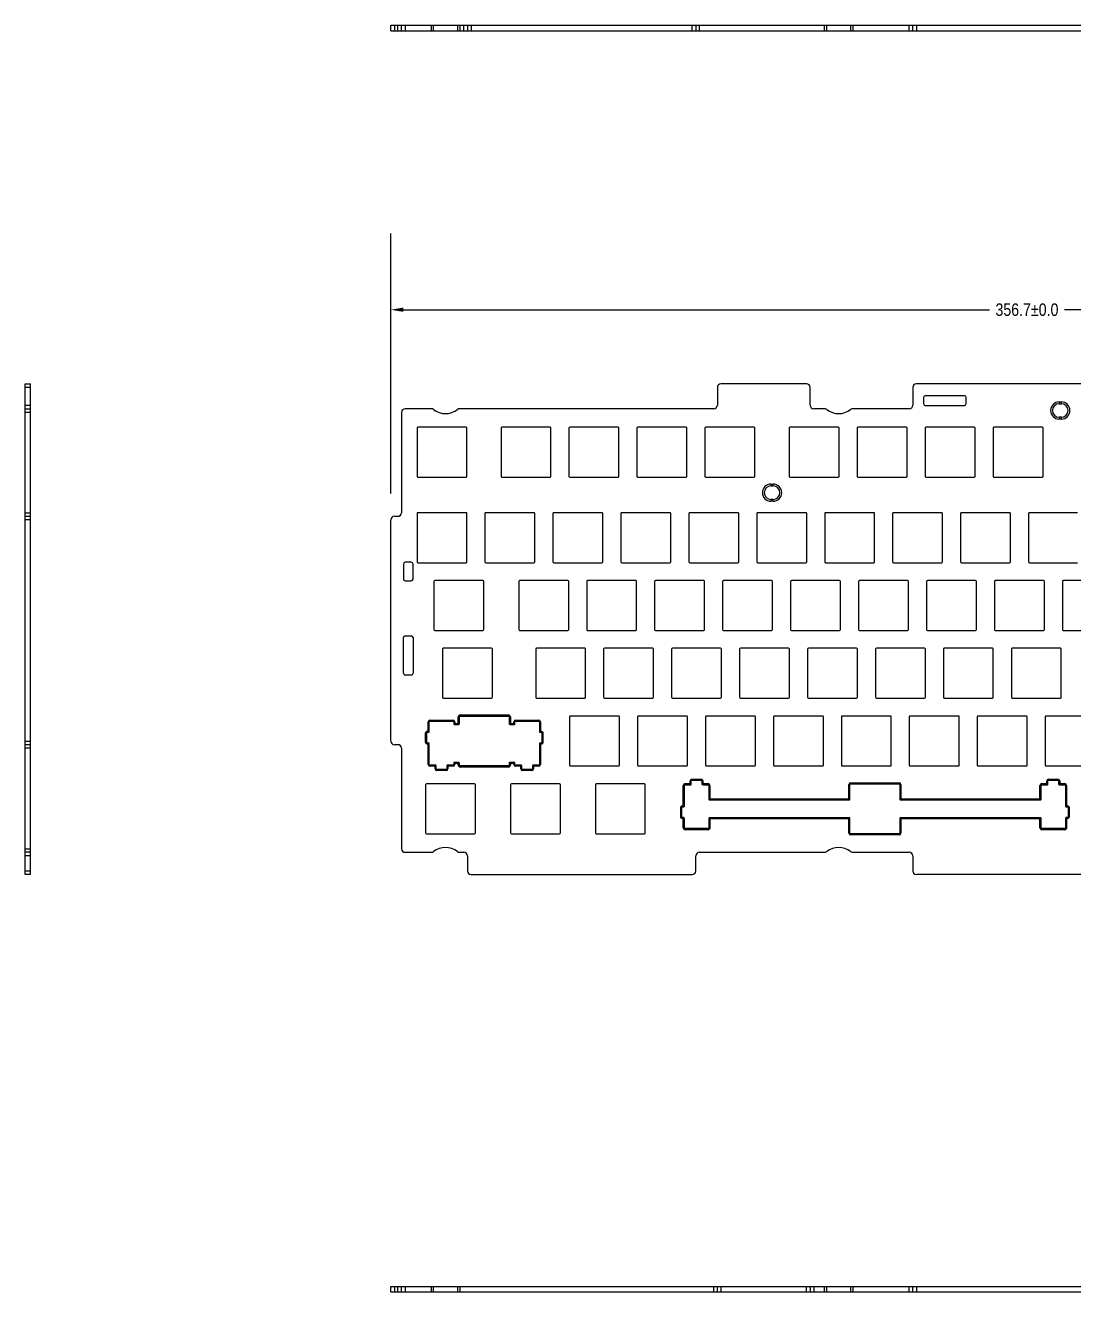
# Model space of a CAD drawing. Header units: millimetres. Extents: x 60 to 1089, y 317 to 672.
# Drawn here: x 60.3 to 354.3, y 317.2 to 672.1 of the extents above; entities that cross this region are included whole.
import ezdxf

# ---------------------------------------------------------------- set-up
doc = ezdxf.new("R2010")
doc.units = ezdxf.units.MM
doc.header["$LTSCALE"] = 65.395
doc.header["$PDMODE"] = 3
doc.header["$PDSIZE"] = 8
doc.layers.get('0').update_dxf_attribs({"linetype": 'CONTINUOUS'})
doc.layers.get('Defpoints').update_dxf_attribs({"linetype": 'CONTINUOUS'})
doc.styles.get("Standard").update_dxf_attribs({"font": 'txt', "width": 0.85})
doc.dimstyles.new('副本 STANDARD', dxfattribs={"dimtxt": 3.5, "dimasz": 3.5, "dimexe": 21.402, "dimexo": 7.43125, "dimgap": 0.09, "dimtad": 0, "dimtih": 1, "dimtoh": 1, "dimdec": 1, "dimzin": 0, "dimdsep": 46, "dimtxsty": 'Standard', "dimcen": 10.701, "dimadec": 0, "dimazin": 0, "dimtol": 1, "dimtp": 0.01, "dimtm": 0.01, "dimtfac": 1, "dimtdec": 1, "dimtofl": 0, "dimtmove": 0, "dimatfit": 3, "dimfxl": 1, "dimtolj": 1, "dimtzin": 0, "dimarcsym": 0})

# ---------------------------------------------------------------- blocks, each defined once
blk = doc.blocks.new('*D0')
at = {"color": 0, "lineweight": -2}
for p, q in [((162.81, 540.89), (162.81, 613.76)), ((519.51, 540.89), (519.51, 613.76)), ((166.31, 592.36), (330.66, 592.36)), ((516.01, 592.36), (351.66, 592.36))]:
    blk.add_line(p, q, dxfattribs=at)
at = {"color": 0}
for points in [[(166.31, 592.95), (166.31, 591.78), (162.81, 592.36)], [(516.01, 592.95), (516.01, 591.78), (519.51, 592.36)]]:
    blk.add_solid(points, dxfattribs=at)
at = {"layer": 'Defpoints', "color": 0}
for p in [(519.51, 592.36), (162.81, 533.46), (519.51, 533.46)]:
    blk.add_point(p, dxfattribs=at)
at = {"color": 0, "insert": (341.16, 592.36), "char_height": 3.5, "attachment_point": 5}
blk.add_mtext('\\A1;356.7±0.0', dxfattribs=at)

msp = doc.modelspace()

# ---------------------------------------------------------------- linework, layer by layer
at = {"color": 7, "linetype": 'Continuous'}
for p, q in [((162.81, 670.57), (162.81, 672.07)), ((162.81, 672.07), (519.51, 672.07)), ((163.81, 672.07), (163.81, 670.57)), ((164.81, 670.57), (164.81, 672.07)), ((165.81, 670.57), (165.81, 672.07)), ((166.81, 672.07), (166.81, 670.57)), ((174.18, 670.57), (174.18, 672.07)), ((174.79, 670.57), (174.79, 672.07)), ((181.51, 672.07), (181.51, 670.57)), ((182.12, 672.07), (182.12, 670.57)), ((183.31, 670.57), (183.31, 672.07)), ((184.31, 672.07), (184.31, 670.57)), ((185.31, 672.07), (185.31, 670.57)), ((247.31, 670.57), (247.31, 672.07)), ((248.31, 672.07), (248.31, 670.57)), ((249.31, 672.07), (249.31, 670.57)), ((284.41, 670.57), (284.41, 672.07)), ((285.02, 670.57), (285.02, 672.07)), ((291.74, 672.07), (291.74, 670.57)), ((292.35, 672.07), (292.35, 670.57)), ((308.16, 670.57), (308.16, 672.07)), ((309.16, 670.57), (309.16, 672.07)), ((310.16, 672.07), (310.16, 670.57)), ((162.81, 670.57), (519.51, 670.57)), ((60.34, 440.3), (60.34, 571.6)), ((60.34, 571.6), (61.84, 571.6)), ((61.84, 564.68), (61.84, 571.6)), ((279.37, 571.6), (255.37, 571.6)), ((372.16, 571.6), (310.16, 571.6)), ((61.84, 570.6), (60.34, 570.6)), ((254.37, 570.6), (254.37, 565.6)), ((280.37, 565.6), (280.37, 570.6)), ((309.16, 570.6), (309.16, 565.6)), ((323.66, 568.25), (312.66, 568.25)), ((60.34, 565.6), (61.84, 565.6)), ((60.34, 564.6), (61.84, 564.6)), ((61.84, 434.07), (61.84, 564.6)), ((174.18, 564.6), (166.81, 564.6)), ((253.37, 564.6), (182.12, 564.6)), ((284.41, 564.6), (281.37, 564.6)), ((308.16, 564.6), (292.35, 564.6)), ((312.16, 567.75), (312.16, 566.05)), ((312.66, 565.55), (323.66, 565.55)), ((324.16, 566.05), (324.16, 567.75)), ((350.21, 566.52), (350.21, 566.02)), ((350.21, 566.52), (350.81, 566.52)), ((350.21, 566.02), (350.81, 566.02)), ((350.81, 566.02), (350.81, 566.52)), ((61.84, 563.6), (60.34, 563.6)), ((165.81, 563.6), (165.81, 535.46)), ((350.21, 562.22), (350.21, 561.72)), ((350.81, 562.22), (350.21, 562.22)), ((350.81, 561.72), (350.21, 561.72)), ((350.81, 561.72), (350.81, 562.22)), ((170.16, 559.25), (170.16, 545.65)), ((183.96, 559.45), (170.36, 559.45)), ((184.16, 545.65), (184.16, 559.25)), ((193.72, 559.25), (193.72, 545.65)), ((207.52, 559.45), (193.92, 559.45)), ((207.72, 545.65), (207.72, 559.25)), ((212.77, 559.25), (212.77, 545.65)), ((226.57, 559.45), (212.97, 559.45)), ((226.77, 545.65), (226.77, 559.25)), ((231.82, 559.25), (231.82, 545.65)), ((245.62, 559.45), (232.02, 559.45)), ((245.82, 545.65), (245.82, 559.25)), ((250.87, 559.25), (250.87, 545.65)), ((264.67, 559.45), (251.07, 559.45)), ((264.87, 545.65), (264.87, 559.25)), ((274.53, 559.25), (274.53, 545.65)), ((288.33, 559.45), (274.73, 559.45)), ((288.53, 545.65), (288.53, 559.25)), ((293.58, 559.25), (293.58, 545.65)), ((307.38, 559.45), (293.78, 559.45)), ((307.58, 545.65), (307.58, 559.25)), ((312.63, 559.25), (312.63, 545.65)), ((326.43, 559.45), (312.83, 559.45)), ((326.63, 545.65), (326.63, 559.25)), ((331.68, 559.25), (331.68, 545.65)), ((345.48, 559.45), (331.88, 559.45)), ((345.68, 545.65), (345.68, 559.25)), ((170.36, 545.45), (183.96, 545.45)), ((193.92, 545.45), (207.52, 545.45)), ((212.97, 545.45), (226.57, 545.45)), ((232.02, 545.45), (245.62, 545.45)), ((251.07, 545.45), (264.67, 545.45)), ((269.4, 543.49), (269.4, 542.99)), ((269.4, 543.49), (270, 543.49)), ((270, 542.99), (270, 543.49)), ((274.73, 545.45), (288.33, 545.45)), ((293.78, 545.45), (307.38, 545.45)), ((312.83, 545.45), (326.43, 545.45)), ((331.88, 545.45), (345.48, 545.45)), ((269.4, 542.99), (270, 542.99)), ((269.4, 539.19), (269.4, 538.69)), ((270, 539.19), (269.4, 539.19)), ((270, 538.69), (269.4, 538.69)), ((270, 538.69), (270, 539.19)), ((60.34, 535.46), (61.84, 535.46)), ((60.34, 534.46), (61.84, 534.46)), ((61.84, 533.46), (60.34, 533.46)), ((162.81, 471.46), (162.81, 533.46)), ((163.81, 534.46), (164.81, 534.46)), ((170.16, 535.22), (170.16, 521.72)), ((183.91, 535.47), (170.41, 535.47)), ((184.16, 521.72), (184.16, 535.22)), ((189.21, 535.22), (189.21, 521.72)), ((202.96, 535.47), (189.46, 535.47)), ((203.21, 521.72), (203.21, 535.22)), ((208.26, 535.22), (208.26, 521.72)), ((222.01, 535.47), (208.51, 535.47)), ((222.26, 521.72), (222.26, 535.22)), ((227.31, 535.22), (227.31, 521.72)), ((241.06, 535.47), (227.56, 535.47)), ((241.31, 521.72), (241.31, 535.22)), ((246.36, 535.22), (246.36, 521.72)), ((260.11, 535.47), (246.61, 535.47)), ((260.36, 521.72), (260.36, 535.22)), ((265.41, 535.22), (265.41, 521.72)), ((279.16, 535.47), (265.66, 535.47)), ((279.41, 521.72), (279.41, 535.22)), ((284.46, 535.22), (284.46, 521.72)), ((298.21, 535.47), (284.71, 535.47)), ((298.46, 521.72), (298.46, 535.22)), ((303.51, 535.22), (303.51, 521.72)), ((317.26, 535.47), (303.76, 535.47)), ((317.51, 521.72), (317.51, 535.22)), ((322.56, 535.22), (322.56, 521.72)), ((336.31, 535.47), (322.81, 535.47)), ((336.56, 521.72), (336.56, 535.22)), ((341.61, 535.22), (341.61, 521.72)), ((355.36, 535.47), (341.86, 535.47)), ((166.35, 521.08), (166.35, 516.88)), ((168.55, 521.58), (166.85, 521.58)), ((169.05, 516.88), (169.05, 521.08)), ((170.41, 521.47), (183.91, 521.47)), ((189.46, 521.47), (202.96, 521.47)), ((208.51, 521.47), (222.01, 521.47)), ((227.56, 521.47), (241.06, 521.47)), ((246.61, 521.47), (260.11, 521.47)), ((265.66, 521.47), (279.16, 521.47)), ((284.71, 521.47), (298.21, 521.47)), ((303.76, 521.47), (317.26, 521.47)), ((322.81, 521.47), (336.31, 521.47)), ((341.86, 521.47), (355.36, 521.47)), ((166.85, 516.38), (168.55, 516.38)), ((174.91, 516.22), (174.91, 502.72)), ((188.66, 516.47), (175.16, 516.47)), ((188.91, 502.72), (188.91, 516.22)), ((198.69, 516.24), (198.69, 502.74)), ((212.44, 516.49), (198.94, 516.49)), ((212.69, 502.74), (212.69, 516.24)), ((217.74, 516.24), (217.74, 502.74)), ((231.49, 516.49), (217.99, 516.49)), ((231.74, 502.74), (231.74, 516.24)), ((236.79, 516.24), (236.79, 502.74)), ((250.54, 516.49), (237.04, 516.49)), ((250.79, 502.74), (250.79, 516.24)), ((255.84, 516.24), (255.84, 502.74)), ((269.59, 516.49), (256.09, 516.49)), ((269.84, 502.74), (269.84, 516.24)), ((274.89, 516.24), (274.89, 502.74)), ((288.64, 516.49), (275.14, 516.49)), ((288.89, 502.74), (288.89, 516.24)), ((293.94, 516.24), (293.94, 502.74)), ((307.69, 516.49), (294.19, 516.49)), ((307.94, 502.74), (307.94, 516.24)), ((312.99, 516.24), (312.99, 502.74)), ((326.74, 516.49), (313.24, 516.49)), ((326.99, 502.74), (326.99, 516.24)), ((332.04, 516.24), (332.04, 502.74)), ((345.79, 516.49), (332.29, 516.49)), ((346.04, 502.74), (346.04, 516.24)), ((351.09, 516.24), (351.09, 502.74)), ((364.84, 516.49), (351.34, 516.49)), ((166.35, 490.46), (166.35, 500.46)), ((166.85, 500.96), (168.55, 500.96)), ((169.05, 500.46), (169.05, 490.46)), ((175.16, 502.47), (188.66, 502.47)), ((198.94, 502.49), (212.44, 502.49)), ((217.99, 502.49), (231.49, 502.49)), ((237.04, 502.49), (250.54, 502.49)), ((256.09, 502.49), (269.59, 502.49)), ((275.14, 502.49), (288.64, 502.49)), ((294.19, 502.49), (307.69, 502.49)), ((313.24, 502.49), (326.74, 502.49)), ((332.29, 502.49), (345.79, 502.49)), ((351.34, 502.49), (364.84, 502.49)), ((177.28, 497.24), (177.28, 483.74)), ((191.03, 497.49), (177.53, 497.49)), ((191.28, 483.74), (191.28, 497.24)), ((203.44, 497.24), (203.44, 483.74)), ((217.19, 497.49), (203.69, 497.49)), ((217.44, 483.74), (217.44, 497.24)), ((222.49, 497.24), (222.49, 483.74)), ((236.24, 497.49), (222.74, 497.49)), ((236.49, 483.74), (236.49, 497.24)), ((241.54, 497.24), (241.54, 483.74)), ((255.29, 497.49), (241.79, 497.49)), ((255.54, 483.74), (255.54, 497.24)), ((260.59, 497.24), (260.59, 483.74)), ((274.34, 497.49), (260.84, 497.49)), ((274.59, 483.74), (274.59, 497.24)), ((279.64, 497.24), (279.64, 483.74)), ((293.39, 497.49), (279.89, 497.49)), ((293.64, 483.74), (293.64, 497.24)), ((298.69, 497.24), (298.69, 483.74)), ((312.44, 497.49), (298.94, 497.49)), ((312.69, 483.74), (312.69, 497.24)), ((317.74, 497.24), (317.74, 483.74)), ((331.49, 497.49), (317.99, 497.49)), ((331.74, 483.74), (331.74, 497.24)), ((336.79, 497.24), (336.79, 483.74)), ((350.54, 497.49), (337.04, 497.49)), ((350.79, 483.74), (350.79, 497.24)), ((168.55, 489.96), (166.85, 489.96)), ((177.53, 483.49), (191.03, 483.49)), ((203.69, 483.49), (217.19, 483.49)), ((222.74, 483.49), (236.24, 483.49)), ((241.79, 483.49), (255.29, 483.49)), ((260.84, 483.49), (274.34, 483.49)), ((279.89, 483.49), (293.39, 483.49)), ((298.94, 483.49), (312.44, 483.49)), ((317.99, 483.49), (331.49, 483.49)), ((337.04, 483.49), (350.54, 483.49)), ((173.31, 474.45), (173.31, 476.84)), ((173.61, 476.84), (173.31, 476.84)), ((173.61, 474.15), (173.61, 476.84)), ((173.81, 477.34), (173.81, 477.04)), ((173.81, 477.34), (180.26, 477.34)), ((173.81, 477.04), (180.26, 477.04)), ((180.26, 477.04), (180.26, 477.34)), ((180.46, 476.84), (180.46, 476.35)), ((180.76, 476.84), (180.46, 476.84)), ((180.76, 476.65), (180.46, 476.35)), ((180.66, 476.14), (180.97, 476.44)), ((180.66, 476.14), (181.83, 476.14)), ((180.76, 476.84), (180.76, 476.65)), ((180.97, 476.44), (181.52, 476.44)), ((181.52, 476.44), (181.83, 476.14)), ((181.73, 476.65), (181.73, 478.29)), ((182.03, 478.29), (181.73, 478.29)), ((182.03, 476.35), (181.73, 476.65)), ((182.03, 476.35), (182.03, 478.29)), ((182.23, 478.79), (182.23, 478.49)), ((182.23, 478.79), (195.83, 478.79)), ((182.23, 478.49), (195.83, 478.49)), ((195.83, 478.49), (195.83, 478.79)), ((196.03, 478.29), (196.03, 476.35)), ((196.33, 478.29), (196.03, 478.29)), ((196.33, 476.65), (196.03, 476.35)), ((196.24, 476.14), (196.54, 476.44)), ((196.24, 476.14), (197.4, 476.14)), ((196.33, 478.29), (196.33, 476.65)), ((196.54, 476.44), (197.1, 476.44)), ((197.1, 476.44), (197.4, 476.14)), ((197.31, 476.65), (197.31, 476.84)), ((197.61, 476.84), (197.31, 476.84)), ((197.61, 476.35), (197.31, 476.65)), ((197.61, 476.35), (197.61, 476.84)), ((197.81, 477.34), (197.81, 477.04)), ((197.81, 477.34), (204.26, 477.34)), ((197.81, 477.04), (204.26, 477.04)), ((204.26, 477.04), (204.26, 477.34)), ((204.46, 476.84), (204.46, 474.15)), ((204.76, 476.84), (204.46, 476.84)), ((204.76, 476.84), (204.76, 474.45)), ((212.94, 478.24), (212.94, 464.74)), ((226.69, 478.49), (213.19, 478.49)), ((226.94, 464.74), (226.94, 478.24)), ((231.99, 478.24), (231.99, 464.74)), ((245.74, 478.49), (232.24, 478.49)), ((245.99, 464.74), (245.99, 478.24)), ((251.04, 478.24), (251.04, 464.74)), ((264.79, 478.49), (251.29, 478.49)), ((265.04, 464.74), (265.04, 478.24)), ((270.09, 478.24), (270.09, 464.74)), ((283.84, 478.49), (270.34, 478.49)), ((284.09, 464.74), (284.09, 478.24)), ((289.14, 478.24), (289.14, 464.74)), ((302.89, 478.49), (289.39, 478.49)), ((303.14, 464.74), (303.14, 478.24)), ((308.19, 478.24), (308.19, 464.74)), ((321.94, 478.49), (308.44, 478.49)), ((322.19, 464.74), (322.19, 478.24)), ((327.24, 478.24), (327.24, 464.74)), ((340.99, 478.49), (327.49, 478.49)), ((341.24, 464.74), (341.24, 478.24)), ((346.29, 478.24), (346.29, 464.74)), ((360.04, 478.49), (346.54, 478.49)), ((172.58, 471.13), (172.58, 473.74)), ((172.88, 473.74), (172.58, 473.74)), ((172.88, 471.13), (172.88, 473.74)), ((173.08, 473.94), (173.4, 473.94)), ((173.09, 474.24), (173.4, 473.94)), ((173.61, 474.15), (173.31, 474.45)), ((204.76, 474.45), (204.46, 474.15)), ((204.66, 473.94), (204.98, 474.24)), ((204.66, 473.94), (204.98, 473.94)), ((205.18, 473.74), (205.18, 471.13)), ((205.48, 473.74), (205.18, 473.74)), ((205.48, 473.74), (205.48, 471.13)), ((60.34, 471.46), (61.84, 471.46)), ((61.84, 470.46), (60.34, 470.46)), ((61.84, 469.46), (60.34, 469.46)), ((164.81, 470.46), (163.81, 470.46)), ((165.81, 469.46), (165.81, 441.3)), ((172.58, 471.13), (172.88, 471.13)), ((173.4, 470.93), (173.08, 470.93)), ((173.4, 470.93), (173.09, 470.63)), ((173.31, 470.42), (173.61, 470.72)), ((173.31, 464.93), (173.31, 470.42)), ((173.61, 464.93), (173.61, 470.72)), ((204.46, 470.72), (204.46, 464.93)), ((204.46, 470.72), (204.76, 470.42)), ((204.98, 470.63), (204.66, 470.93)), ((204.98, 470.93), (204.66, 470.93)), ((204.76, 470.42), (204.76, 464.93)), ((205.18, 471.13), (205.48, 471.13)), ((173.31, 464.93), (173.61, 464.93)), ((180.46, 465.28), (180.46, 464.93)), ((180.46, 465.28), (180.76, 464.97)), ((180.46, 464.93), (180.76, 464.93)), ((180.97, 465.19), (180.66, 465.49)), ((181.83, 465.49), (180.66, 465.49)), ((180.76, 464.97), (180.76, 464.93)), ((181.52, 465.19), (180.97, 465.19)), ((181.83, 465.49), (181.52, 465.19)), ((181.73, 464.97), (182.03, 465.28)), ((181.73, 464.69), (181.73, 464.97)), ((182.03, 464.69), (182.03, 465.28)), ((196.03, 465.28), (196.03, 464.69)), ((196.03, 465.28), (196.33, 464.97)), ((196.54, 465.19), (196.24, 465.49)), ((197.4, 465.49), (196.24, 465.49)), ((196.33, 464.97), (196.33, 464.69)), ((197.1, 465.19), (196.54, 465.19)), ((197.4, 465.49), (197.1, 465.19)), ((197.31, 464.97), (197.61, 465.28)), ((197.31, 464.93), (197.31, 464.97)), ((197.31, 464.93), (197.61, 464.93)), ((197.61, 464.93), (197.61, 465.28)), ((204.46, 464.93), (204.76, 464.93)), ((173.81, 464.73), (173.81, 464.43)), ((175.33, 464.73), (173.81, 464.73)), ((175.02, 464.43), (173.81, 464.43)), ((175.33, 464.73), (175.02, 464.43)), ((175.23, 464.22), (175.53, 464.52)), ((175.23, 463.68), (175.23, 464.22)), ((175.23, 463.68), (175.53, 463.68)), ((175.53, 463.68), (175.53, 464.52)), ((175.73, 463.48), (175.73, 463.18)), ((178.33, 463.48), (175.73, 463.48)), ((178.33, 463.18), (175.73, 463.18)), ((178.33, 463.18), (178.33, 463.48)), ((178.53, 464.52), (178.53, 463.68)), ((178.53, 464.52), (178.83, 464.22)), ((178.53, 463.68), (178.83, 463.68)), ((179.04, 464.43), (178.74, 464.73)), ((180.26, 464.73), (178.74, 464.73)), ((178.83, 464.22), (178.83, 463.68)), ((180.26, 464.43), (179.04, 464.43)), ((180.26, 464.43), (180.26, 464.73)), ((181.73, 464.69), (182.03, 464.69)), ((182.23, 464.49), (182.23, 464.19)), ((195.83, 464.49), (182.23, 464.49)), ((195.83, 464.19), (182.23, 464.19)), ((195.83, 464.19), (195.83, 464.49)), ((196.03, 464.69), (196.33, 464.69)), ((197.81, 464.73), (197.81, 464.43)), ((199.33, 464.73), (197.81, 464.73)), ((199.02, 464.43), (197.81, 464.43)), ((199.33, 464.73), (199.02, 464.43)), ((199.23, 464.22), (199.53, 464.52)), ((199.23, 463.68), (199.23, 464.22)), ((199.23, 463.68), (199.53, 463.68)), ((199.53, 463.68), (199.53, 464.52)), ((199.73, 463.48), (199.73, 463.18)), ((202.33, 463.48), (199.73, 463.48)), ((202.33, 463.18), (199.73, 463.18)), ((202.33, 463.18), (202.33, 463.48)), ((202.53, 464.52), (202.53, 463.68)), ((202.53, 464.52), (202.83, 464.22)), ((202.53, 463.68), (202.83, 463.68)), ((203.04, 464.43), (202.74, 464.73)), ((204.26, 464.73), (202.74, 464.73)), ((202.83, 464.22), (202.83, 463.68)), ((204.26, 464.43), (203.04, 464.43)), ((204.26, 464.43), (204.26, 464.73)), ((213.19, 464.49), (226.69, 464.49)), ((232.24, 464.49), (245.74, 464.49)), ((251.29, 464.49), (264.79, 464.49)), ((270.34, 464.49), (283.84, 464.49)), ((289.39, 464.49), (302.89, 464.49)), ((308.44, 464.49), (321.94, 464.49)), ((327.49, 464.49), (340.99, 464.49)), ((346.54, 464.49), (360.04, 464.49)), ((172.57, 459.24), (172.57, 445.74)), ((186.32, 459.49), (172.82, 459.49)), ((186.57, 445.74), (186.57, 459.24)), ((196.37, 459.24), (196.37, 445.74)), ((210.12, 459.49), (196.62, 459.49)), ((210.37, 445.74), (210.37, 459.24)), ((220.17, 459.24), (220.17, 445.74)), ((233.92, 459.49), (220.42, 459.49)), ((234.17, 445.74), (234.17, 459.24)), ((244.82, 453.55), (244.82, 459.04)), ((245.12, 459.04), (244.82, 459.04)), ((245.12, 453.25), (245.12, 459.04)), ((245.32, 459.54), (245.32, 459.24)), ((245.32, 459.54), (246.53, 459.54)), ((245.32, 459.24), (246.84, 459.24)), ((246.53, 459.54), (246.84, 459.24)), ((246.74, 459.75), (246.74, 460.29)), ((247.04, 460.29), (246.74, 460.29)), ((247.04, 459.45), (246.74, 459.75)), ((247.04, 459.45), (247.04, 460.29)), ((247.24, 460.79), (247.24, 460.49)), ((247.24, 460.79), (249.84, 460.79)), ((247.24, 460.49), (249.84, 460.49)), ((249.84, 460.49), (249.84, 460.79)), ((250.04, 460.29), (250.04, 459.45)), ((250.34, 460.29), (250.04, 460.29)), ((250.34, 459.75), (250.04, 459.45)), ((250.25, 459.24), (250.55, 459.54)), ((250.25, 459.24), (251.77, 459.24)), ((250.34, 460.29), (250.34, 459.75)), ((250.55, 459.54), (251.77, 459.54)), ((251.77, 459.24), (251.77, 459.54)), ((251.97, 459.04), (251.97, 455.19)), ((252.27, 459.04), (251.97, 459.04)), ((252.27, 459.04), (252.27, 455.5)), ((291.24, 455.5), (291.24, 459.29)), ((291.54, 459.29), (291.24, 459.29)), ((291.54, 455.19), (291.54, 459.29)), ((291.74, 459.79), (291.74, 459.49)), ((291.74, 459.79), (305.34, 459.79)), ((291.74, 459.49), (305.34, 459.49)), ((305.34, 459.49), (305.34, 459.79)), ((305.84, 459.29), (305.54, 459.29)), ((305.54, 459.29), (305.54, 455.19)), ((305.84, 459.29), (305.84, 455.5)), ((345.12, 459.04), (344.82, 459.04)), ((344.82, 455.5), (344.82, 459.04)), ((345.12, 455.19), (345.12, 459.04)), ((345.32, 459.54), (346.53, 459.54)), ((345.32, 459.54), (345.32, 459.24)), ((345.32, 459.24), (346.84, 459.24)), ((346.53, 459.54), (346.84, 459.24)), ((347.04, 460.29), (346.74, 460.29)), ((346.74, 459.75), (346.74, 460.29)), ((347.04, 459.45), (346.74, 459.75)), ((347.04, 459.45), (347.04, 460.29)), ((347.24, 460.79), (349.84, 460.79)), ((347.24, 460.79), (347.24, 460.49)), ((347.24, 460.49), (349.84, 460.49)), ((349.84, 460.49), (349.84, 460.79)), ((350.34, 460.29), (350.04, 460.29)), ((350.04, 460.29), (350.04, 459.45)), ((350.34, 459.75), (350.04, 459.45)), ((350.25, 459.24), (350.55, 459.54)), ((350.25, 459.24), (351.77, 459.24)), ((350.34, 460.29), (350.34, 459.75)), ((350.55, 459.54), (351.77, 459.54)), ((351.77, 459.24), (351.77, 459.54)), ((352.27, 459.04), (351.97, 459.04)), ((351.97, 459.04), (351.97, 453.25)), ((352.27, 459.04), (352.27, 453.55)), ((252.27, 455.5), (251.97, 455.19)), ((252.17, 454.99), (252.48, 455.29)), ((252.17, 454.99), (291.34, 454.99)), ((252.48, 455.29), (291.03, 455.29)), ((291.03, 455.29), (291.34, 454.99)), ((291.54, 455.19), (291.24, 455.5)), ((305.84, 455.5), (305.54, 455.19)), ((305.75, 454.99), (306.05, 455.29)), ((305.75, 454.99), (344.91, 454.99)), ((306.05, 455.29), (344.61, 455.29)), ((344.61, 455.29), (344.91, 454.99)), ((345.12, 455.19), (344.82, 455.5)), ((244.09, 450.23), (244.09, 452.84)), ((244.39, 452.84), (244.09, 452.84)), ((244.39, 450.23), (244.39, 452.84)), ((244.59, 453.04), (244.91, 453.04)), ((244.6, 453.34), (244.91, 453.04)), ((245.12, 453.25), (244.82, 453.55)), ((352.27, 453.55), (351.97, 453.25)), ((352.17, 453.04), (352.49, 453.34)), ((352.17, 453.04), (352.49, 453.04)), ((352.99, 452.84), (352.69, 452.84)), ((352.69, 452.84), (352.69, 450.23)), ((352.99, 452.84), (352.99, 450.23)), ((244.09, 450.23), (244.39, 450.23)), ((244.91, 450.03), (244.59, 450.03)), ((244.91, 450.03), (244.6, 449.73)), ((244.82, 449.52), (245.12, 449.82)), ((244.82, 447.13), (244.82, 449.52)), ((245.12, 447.13), (245.12, 449.82)), ((251.97, 449.78), (252.27, 449.47)), ((251.97, 449.78), (251.97, 447.13)), ((252.48, 449.69), (252.17, 449.99)), ((291.34, 449.99), (252.17, 449.99)), ((252.27, 449.47), (252.27, 447.13)), ((291.03, 449.69), (252.48, 449.69)), ((291.34, 449.99), (291.03, 449.69)), ((291.24, 449.47), (291.54, 449.78)), ((291.24, 445.69), (291.24, 449.47)), ((291.54, 445.69), (291.54, 449.78)), ((305.54, 449.78), (305.84, 449.47)), ((305.54, 449.78), (305.54, 445.69)), ((306.05, 449.69), (305.75, 449.99)), ((344.91, 449.99), (305.75, 449.99)), ((305.84, 449.47), (305.84, 445.69)), ((344.61, 449.69), (306.05, 449.69)), ((344.91, 449.99), (344.61, 449.69)), ((344.82, 449.47), (345.12, 449.78)), ((344.82, 447.13), (344.82, 449.47)), ((345.12, 447.13), (345.12, 449.78)), ((351.97, 449.82), (352.27, 449.52)), ((351.97, 449.82), (351.97, 447.13)), ((352.49, 450.03), (352.17, 450.03)), ((352.49, 449.73), (352.17, 450.03)), ((352.27, 449.52), (352.27, 447.13)), ((352.69, 450.23), (352.99, 450.23)), ((172.82, 445.49), (186.32, 445.49)), ((196.62, 445.49), (210.12, 445.49)), ((220.42, 445.49), (233.92, 445.49)), ((244.82, 447.13), (245.12, 447.13)), ((245.32, 446.93), (245.32, 446.63)), ((251.77, 446.93), (245.32, 446.93)), ((251.77, 446.63), (245.32, 446.63)), ((251.77, 446.63), (251.77, 446.93)), ((251.97, 447.13), (252.27, 447.13)), ((291.24, 445.69), (291.54, 445.69)), ((291.74, 445.49), (291.74, 445.19)), ((305.34, 445.49), (291.74, 445.49)), ((305.34, 445.19), (291.74, 445.19)), ((305.34, 445.19), (305.34, 445.49)), ((305.54, 445.69), (305.84, 445.69)), ((344.82, 447.13), (345.12, 447.13)), ((351.77, 446.93), (345.32, 446.93)), ((345.32, 446.93), (345.32, 446.63)), ((351.77, 446.63), (345.32, 446.63)), ((351.77, 446.63), (351.77, 446.93)), ((351.97, 447.13), (352.27, 447.13)), ((60.34, 441.3), (61.84, 441.3)), ((61.84, 440.3), (60.34, 440.3)), ((60.34, 434.07), (60.34, 440.23)), ((166.81, 440.3), (174.18, 440.3)), ((182.12, 440.3), (183.31, 440.3)), ((249.31, 440.3), (284.41, 440.3)), ((292.35, 440.3), (308.16, 440.3)), ((61.84, 439.3), (60.34, 439.3)), ((184.31, 439.3), (184.31, 435.07)), ((248.31, 435.07), (248.31, 439.3)), ((309.16, 439.3), (309.16, 435.07)), ((60.34, 435.07), (61.84, 435.07)), ((61.84, 434.07), (60.34, 434.07)), ((185.31, 434.07), (247.31, 434.07)), ((372.16, 434.07), (310.16, 434.07)), ((162.81, 317.16), (162.81, 318.66)), ((162.81, 318.66), (519.51, 318.66)), ((162.81, 317.16), (519.51, 317.16)), ((163.81, 318.66), (163.81, 317.16)), ((164.81, 317.16), (164.81, 318.66)), ((165.81, 317.16), (165.81, 318.66)), ((166.81, 318.66), (166.81, 317.16)), ((174.18, 317.16), (174.18, 318.66)), ((174.79, 317.16), (174.79, 318.66)), ((181.51, 318.66), (181.51, 317.16)), ((182.12, 318.66), (182.12, 317.16)), ((253.37, 317.16), (253.37, 318.66)), ((254.37, 317.16), (254.37, 318.66)), ((255.37, 318.66), (255.37, 317.16)), ((279.37, 317.16), (279.37, 318.66)), ((280.37, 318.66), (280.37, 317.16)), ((281.37, 318.66), (281.37, 317.16)), ((284.41, 317.16), (284.41, 318.66)), ((285.02, 317.16), (285.02, 318.66)), ((291.74, 318.66), (291.74, 317.16)), ((292.35, 318.66), (292.35, 317.16)), ((308.16, 317.16), (308.16, 318.66)), ((309.16, 317.16), (309.16, 318.66)), ((310.16, 318.66), (310.16, 317.16))]:
    msp.add_line(p, q, dxfattribs=at)
for centre, radius, start, end in [((255.37, 570.6), 1, 90, 180), ((279.37, 570.6), 1, 0, 90), ((310.16, 570.6), 1, 90, 180), ((312.66, 567.75), 0.5, 90, 180), ((323.66, 567.75), 0.5, 0, 90), ((166.81, 563.6), 1, 90, 180), ((174.18, 563.6), 1, 52.3566, 90), ((178.15, 568.75), 5.5, 232.3566, 307.6434), ((182.12, 563.6), 1, 90, 127.6434), ((253.37, 565.6), 1, 270, 360), ((281.37, 565.6), 1, 180, 270), ((284.41, 563.6), 1, 52.3566, 90), ((288.38, 568.75), 5.5, 232.3566, 307.6434), ((292.35, 563.6), 1, 90, 127.6434), ((308.16, 565.6), 1, 270, 360), ((312.66, 566.05), 0.5, 180, 270), ((323.66, 566.05), 0.5, 270, 360), ((350.21, 564.12), 2.4, 90, 270), ((350.21, 564.12), 1.9, 90, 270), ((350.81, 564.12), 2.4, 270, 90), ((350.81, 564.12), 1.9, 270, 90), ((170.36, 559.25), 0.2, 90, 180), ((183.96, 559.25), 0.2, 0, 90), ((193.92, 559.25), 0.2, 90, 180), ((207.52, 559.25), 0.2, 0, 90), ((212.97, 559.25), 0.2, 90, 180), ((226.57, 559.25), 0.2, 0, 90), ((232.02, 559.25), 0.2, 90, 180), ((245.62, 559.25), 0.2, 0, 90), ((251.07, 559.25), 0.2, 90, 180), ((264.67, 559.25), 0.2, 0, 90), ((274.73, 559.25), 0.2, 90, 180), ((288.33, 559.25), 0.2, 0, 90), ((293.78, 559.25), 0.2, 90, 180), ((307.38, 559.25), 0.2, 0, 90), ((312.83, 559.25), 0.2, 90, 180), ((326.43, 559.25), 0.2, 0, 90), ((331.88, 559.25), 0.2, 90, 180), ((345.48, 559.25), 0.2, 0, 90), ((170.36, 545.65), 0.2, 180, 270), ((183.96, 545.65), 0.2, 270, 360), ((193.92, 545.65), 0.2, 180, 270), ((207.52, 545.65), 0.2, 270, 360), ((212.97, 545.65), 0.2, 180, 270), ((226.57, 545.65), 0.2, 270, 360), ((232.02, 545.65), 0.2, 180, 270), ((245.62, 545.65), 0.2, 270, 360), ((251.07, 545.65), 0.2, 180, 270), ((264.67, 545.65), 0.2, 270, 360), ((269.4, 541.09), 2.4, 90, 270), ((270, 541.09), 2.4, 270, 90), ((274.73, 545.65), 0.2, 180, 270), ((288.33, 545.65), 0.2, 270, 360), ((293.78, 545.65), 0.2, 180, 270), ((307.38, 545.65), 0.2, 270, 360), ((312.83, 545.65), 0.2, 180, 270), ((326.43, 545.65), 0.2, 270, 360), ((331.88, 545.65), 0.2, 180, 270), ((345.48, 545.65), 0.2, 270, 360), ((269.4, 541.09), 1.9, 90, 270), ((270, 541.09), 1.9, 270, 90), ((163.81, 533.46), 1, 90, 180), ((164.81, 535.46), 1, 270, 360), ((170.41, 535.22), 0.25, 90, 180), ((183.91, 535.22), 0.25, 0, 90), ((189.46, 535.22), 0.25, 90, 180), ((202.96, 535.22), 0.25, 0, 90), ((208.51, 535.22), 0.25, 90, 180), ((222.01, 535.22), 0.25, 0, 90), ((227.56, 535.22), 0.25, 90, 180), ((241.06, 535.22), 0.25, 0, 90), ((246.61, 535.22), 0.25, 90, 180), ((260.11, 535.22), 0.25, 0, 90), ((265.66, 535.22), 0.25, 90, 180), ((279.16, 535.22), 0.25, 0, 90), ((284.71, 535.22), 0.25, 90, 180), ((298.21, 535.22), 0.25, 0, 90), ((303.76, 535.22), 0.25, 90, 180), ((317.26, 535.22), 0.25, 0, 90), ((322.81, 535.22), 0.25, 90, 180), ((336.31, 535.22), 0.25, 0, 90), ((341.86, 535.22), 0.25, 90, 180), ((170.41, 521.72), 0.25, 180, 270), ((183.91, 521.72), 0.25, 270, 360), ((189.46, 521.72), 0.25, 180, 270), ((202.96, 521.72), 0.25, 270, 360), ((208.51, 521.72), 0.25, 180, 270), ((222.01, 521.72), 0.25, 270, 360), ((227.56, 521.72), 0.25, 180, 270), ((241.06, 521.72), 0.25, 270, 360), ((246.61, 521.72), 0.25, 180, 270), ((260.11, 521.72), 0.25, 270, 360), ((265.66, 521.72), 0.25, 180, 270), ((279.16, 521.72), 0.25, 270, 360), ((284.71, 521.72), 0.25, 180, 270), ((298.21, 521.72), 0.25, 270, 360), ((303.76, 521.72), 0.25, 180, 270), ((317.26, 521.72), 0.25, 270, 360), ((322.81, 521.72), 0.25, 180, 270), ((336.31, 521.72), 0.25, 270, 360), ((341.86, 521.72), 0.25, 180, 270), ((166.85, 521.08), 0.5, 90, 180), ((168.55, 521.08), 0.5, 0, 90), ((166.85, 516.88), 0.5, 180, 270), ((168.55, 516.88), 0.5, 270, 360), ((175.16, 516.22), 0.25, 90, 180), ((188.66, 516.22), 0.25, 0, 90), ((198.94, 516.24), 0.25, 90, 180), ((212.44, 516.24), 0.25, 0, 90), ((217.99, 516.24), 0.25, 90, 180), ((231.49, 516.24), 0.25, 0, 90), ((237.04, 516.24), 0.25, 90, 180), ((250.54, 516.24), 0.25, 0, 90), ((256.09, 516.24), 0.25, 90, 180), ((269.59, 516.24), 0.25, 0, 90), ((275.14, 516.24), 0.25, 90, 180), ((288.64, 516.24), 0.25, 0, 90), ((294.19, 516.24), 0.25, 90, 180), ((307.69, 516.24), 0.25, 0, 90), ((313.24, 516.24), 0.25, 90, 180), ((326.74, 516.24), 0.25, 0, 90), ((332.29, 516.24), 0.25, 90, 180), ((345.79, 516.24), 0.25, 0, 90), ((351.34, 516.24), 0.25, 90, 180), ((166.85, 500.46), 0.5, 90, 180), ((168.55, 500.46), 0.5, 0, 90), ((175.16, 502.72), 0.25, 180, 270), ((188.66, 502.72), 0.25, 270, 360), ((198.94, 502.74), 0.25, 180, 270), ((212.44, 502.74), 0.25, 270, 360), ((217.99, 502.74), 0.25, 180, 270), ((231.49, 502.74), 0.25, 270, 360), ((237.04, 502.74), 0.25, 180, 270), ((250.54, 502.74), 0.25, 270, 360), ((256.09, 502.74), 0.25, 180, 270), ((269.59, 502.74), 0.25, 270, 360), ((275.14, 502.74), 0.25, 180, 270), ((288.64, 502.74), 0.25, 270, 360), ((294.19, 502.74), 0.25, 180, 270), ((307.69, 502.74), 0.25, 270, 360), ((313.24, 502.74), 0.25, 180, 270), ((326.74, 502.74), 0.25, 270, 360), ((332.29, 502.74), 0.25, 180, 270), ((345.79, 502.74), 0.25, 270, 360), ((351.34, 502.74), 0.25, 180, 270), ((177.53, 497.24), 0.25, 90, 180), ((191.03, 497.24), 0.25, 0, 90), ((203.69, 497.24), 0.25, 90, 180), ((217.19, 497.24), 0.25, 0, 90), ((222.74, 497.24), 0.25, 90, 180), ((236.24, 497.24), 0.25, 0, 90), ((241.79, 497.24), 0.25, 90, 180), ((255.29, 497.24), 0.25, 0, 90), ((260.84, 497.24), 0.25, 90, 180), ((274.34, 497.24), 0.25, 0, 90), ((279.89, 497.24), 0.25, 90, 180), ((293.39, 497.24), 0.25, 0, 90), ((298.94, 497.24), 0.25, 90, 180), ((312.44, 497.24), 0.25, 0, 90), ((317.99, 497.24), 0.25, 90, 180), ((331.49, 497.24), 0.25, 0, 90), ((337.04, 497.24), 0.25, 90, 180), ((350.54, 497.24), 0.25, 0, 90), ((166.85, 490.46), 0.5, 180, 270), ((168.55, 490.46), 0.5, 270, 360), ((177.53, 483.74), 0.25, 180, 270), ((191.03, 483.74), 0.25, 270, 360), ((203.69, 483.74), 0.25, 180, 270), ((217.19, 483.74), 0.25, 270, 360), ((222.74, 483.74), 0.25, 180, 270), ((236.24, 483.74), 0.25, 270, 360), ((241.79, 483.74), 0.25, 180, 270), ((255.29, 483.74), 0.25, 270, 360), ((260.84, 483.74), 0.25, 180, 270), ((274.34, 483.74), 0.25, 270, 360), ((279.89, 483.74), 0.25, 180, 270), ((293.39, 483.74), 0.25, 270, 360), ((298.94, 483.74), 0.25, 180, 270), ((312.44, 483.74), 0.25, 270, 360), ((317.99, 483.74), 0.25, 180, 270), ((331.49, 483.74), 0.25, 270, 360), ((337.04, 483.74), 0.25, 180, 270), ((350.54, 483.74), 0.25, 270, 360), ((173.81, 476.84), 0.5, 90.0001, 180), ((173.81, 476.84), 0.2, 89.9999, 180), ((180.26, 476.84), 0.5, 0.0001, 90), ((180.26, 476.84), 0.2, 359.9999, 90), ((180.66, 476.34), 0.2, 178.3835, 271.617), ((182.23, 478.29), 0.5, 90.0001, 180), ((181.83, 476.34), 0.2, 268.3831, 1.6171), ((182.23, 478.29), 0.2, 89.9999, 180), ((195.83, 478.29), 0.5, 0.0001, 90), ((195.83, 478.29), 0.2, 359.9999, 90), ((196.23, 476.34), 0.2, 178.3835, 271.617), ((197.81, 476.84), 0.5, 90.0001, 180), ((197.41, 476.34), 0.2, 268.3831, 1.6171), ((197.81, 476.84), 0.2, 89.9999, 180), ((204.26, 476.84), 0.5, 0.0001, 90), ((204.26, 476.84), 0.2, 359.9999, 90), ((213.19, 478.24), 0.25, 90, 180), ((226.69, 478.24), 0.25, 0, 90), ((232.24, 478.24), 0.25, 90, 180), ((245.74, 478.24), 0.25, 0, 90), ((251.29, 478.24), 0.25, 90, 180), ((264.79, 478.24), 0.25, 0, 90), ((270.34, 478.24), 0.25, 90, 180), ((283.84, 478.24), 0.25, 0, 90), ((289.39, 478.24), 0.25, 90, 180), ((302.89, 478.24), 0.25, 0, 90), ((308.44, 478.24), 0.25, 90, 180), ((321.94, 478.24), 0.25, 0, 90), ((327.49, 478.24), 0.25, 90, 180), ((340.99, 478.24), 0.25, 0, 90), ((346.54, 478.24), 0.25, 90, 180), ((173.08, 473.74), 0.2, 90, 180), ((173.41, 474.14), 0.2, 268.3831, 1.6171), ((204.66, 474.14), 0.2, 178.3842, 273.0185), ((204.98, 473.74), 0.2, 359.9999, 90), ((204.99, 473.74), 0.495, 0.046, 8.9168), ((163.81, 471.46), 1, 180, 270), ((164.81, 469.46), 1, 0, 90), ((173.08, 471.13), 0.495, 180.0462, 188.9193), ((173.08, 471.13), 0.2, 180, 270), ((173.41, 470.73), 0.2, 358.3675, 93.0316), ((204.66, 470.73), 0.2, 88.3831, 181.6331), ((204.98, 471.13), 0.2, 270, 0), ((173.81, 464.93), 0.5, 180.0001, 270.0001), ((173.81, 464.93), 0.2, 180, 270), ((180.26, 464.93), 0.5, 270.0001, 360), ((180.26, 464.93), 0.2, 269.9999, 0), ((180.66, 465.29), 0.2, 88.3845, 181.6155), ((181.83, 465.29), 0.2, 358.3831, 91.617), ((196.23, 465.29), 0.2, 88.3831, 181.6166), ((197.81, 464.93), 0.5, 180.0001, 270.0001), ((197.41, 465.29), 0.2, 358.3831, 91.617), ((197.81, 464.93), 0.2, 180, 270), ((204.26, 464.93), 0.5, 270.0001, 360), ((204.26, 464.93), 0.2, 269.9999, 0), ((175.73, 463.68), 0.5, 180.0001, 270), ((175.33, 464.53), 0.2, 358.3831, 91.6171), ((175.73, 463.68), 0.2, 180, 270), ((178.33, 463.68), 0.5, 270.0001, 360), ((178.33, 463.68), 0.2, 269.9999, 0), ((178.73, 464.53), 0.2, 88.3831, 181.6166), ((182.23, 464.69), 0.5, 180.0001, 270), ((182.23, 464.69), 0.2, 180, 270), ((195.83, 464.69), 0.5, 270.0001, 360), ((195.83, 464.69), 0.2, 269.9999, 0), ((199.73, 463.68), 0.5, 180.0001, 270), ((199.33, 464.53), 0.2, 358.3831, 91.6171), ((199.73, 463.68), 0.2, 180, 270), ((202.33, 463.68), 0.5, 270.0001, 360), ((202.33, 463.68), 0.2, 269.9999, 0), ((202.73, 464.53), 0.2, 88.3831, 181.6166), ((213.19, 464.74), 0.25, 180, 270), ((226.69, 464.74), 0.25, 270, 360), ((232.24, 464.74), 0.25, 180, 270), ((245.74, 464.74), 0.25, 270, 360), ((251.29, 464.74), 0.25, 180, 270), ((264.79, 464.74), 0.25, 270, 360), ((270.34, 464.74), 0.25, 180, 270), ((283.84, 464.74), 0.25, 270, 360), ((289.39, 464.74), 0.25, 180, 270), ((302.89, 464.74), 0.25, 270, 360), ((308.44, 464.74), 0.25, 180, 270), ((321.94, 464.74), 0.25, 270, 360), ((327.49, 464.74), 0.25, 180, 270), ((340.99, 464.74), 0.25, 270, 360), ((346.54, 464.74), 0.25, 180, 270), ((172.82, 459.24), 0.25, 90, 180), ((186.32, 459.24), 0.25, 0, 90), ((196.62, 459.24), 0.25, 90, 180), ((210.12, 459.24), 0.25, 0, 90), ((220.42, 459.24), 0.25, 90, 180), ((233.92, 459.24), 0.25, 0, 90), ((245.32, 459.04), 0.5, 90.0001, 180), ((245.32, 459.04), 0.2, 89.9999, 180), ((247.24, 460.29), 0.5, 90.0001, 180), ((246.84, 459.44), 0.2, 268.3831, 1.6171), ((247.24, 460.29), 0.2, 89.9999, 180), ((249.84, 460.29), 0.5, 0.0001, 90), ((249.84, 460.29), 0.2, 359.9999, 90), ((250.24, 459.44), 0.2, 178.3835, 271.6171), ((251.77, 459.04), 0.5, 0.0001, 90.0001), ((251.77, 459.04), 0.2, 359.9999, 90), ((291.74, 459.29), 0.5, 90.0001, 180), ((291.74, 459.29), 0.2, 90, 180.0001), ((305.34, 459.29), 0.5, 0, 90), ((305.34, 459.29), 0.2, 0, 90.0001), ((345.32, 459.04), 0.5, 90.0001, 180), ((345.32, 459.04), 0.2, 89.9999, 180), ((347.24, 460.29), 0.5, 90.0001, 180), ((346.84, 459.44), 0.2, 268.3831, 1.6171), ((347.24, 460.29), 0.2, 89.9999, 180), ((349.84, 460.29), 0.5, 0.0001, 90), ((349.84, 460.29), 0.2, 359.9999, 90), ((350.24, 459.44), 0.2, 178.3835, 271.6171), ((351.77, 459.04), 0.5, 0.0001, 90.0001), ((351.77, 459.04), 0.2, 359.9999, 90), ((252.17, 455.19), 0.2, 178.367, 271.4149), ((291.34, 455.19), 0.2, 268.5852, 1.6331), ((305.74, 455.19), 0.2, 178.367, 271.4149), ((344.92, 455.19), 0.2, 268.5852, 1.6331), ((244.59, 452.84), 0.2, 90, 180), ((244.92, 453.24), 0.2, 268.3831, 1.6336), ((352.17, 453.24), 0.2, 178.3677, 273.0213), ((352.49, 452.84), 0.2, 359.9999, 90), ((352.5, 452.84), 0.495, 0.046, 8.9174), ((244.59, 450.23), 0.495, 180.0462, 188.9193), ((244.59, 450.23), 0.2, 180, 270), ((244.92, 449.83), 0.2, 358.384, 93.0317), ((252.17, 449.79), 0.2, 88.5855, 181.6171), ((291.34, 449.79), 0.2, 358.367, 91.4149), ((305.74, 449.79), 0.2, 88.5852, 181.6331), ((344.92, 449.79), 0.2, 358.383, 91.4146), ((352.17, 449.83), 0.2, 88.4111, 181.6335), ((352.49, 450.23), 0.2, 270, 0), ((172.82, 445.74), 0.25, 180, 270), ((186.32, 445.74), 0.25, 270, 360), ((196.62, 445.74), 0.25, 180, 270), ((210.12, 445.74), 0.25, 270, 360), ((220.42, 445.74), 0.25, 180, 270), ((233.92, 445.74), 0.25, 270, 360), ((245.32, 447.13), 0.5, 180.0001, 270.0482), ((245.32, 447.13), 0.2, 180, 270), ((251.77, 447.13), 0.2, 270.0013, 0.0438), ((251.77, 447.13), 0.503, 270.0415, 278.525), ((291.74, 445.69), 0.5, 180, 270), ((291.74, 445.69), 0.2, 180, 270.0001), ((305.34, 445.69), 0.5, 270.0001, 360), ((305.34, 445.69), 0.2, 270, 360), ((345.32, 447.13), 0.5, 180.0001, 270.0482), ((345.32, 447.13), 0.2, 180, 270), ((351.77, 447.13), 0.2, 270.0013, 0.0094), ((351.77, 447.13), 0.503, 270.0415, 278.525), ((166.81, 441.3), 1, 180, 270), ((174.18, 441.3), 1, 270, 307.6416), ((178.15, 436.16), 5.5, 52.3584, 127.6416), ((182.12, 441.3), 1, 232.3584, 270), ((183.31, 439.3), 1, 0, 90), ((249.31, 439.3), 1, 90, 180), ((284.41, 441.3), 1, 270, 307.6416), ((288.38, 436.16), 5.5, 52.3584, 127.6416), ((292.35, 441.3), 1, 232.3584, 270), ((308.16, 439.3), 1, 0, 90), ((185.31, 435.07), 1, 180, 270), ((247.31, 435.07), 1, 270, 360), ((310.16, 435.07), 1, 180, 270)]:
    msp.add_arc(centre, radius, start, end, dxfattribs=at)
for points in [[(180.76, 476.65), (180.76, 476.61), (180.76, 476.57), (180.78, 476.54)], [(180.78, 476.54), (180.8, 476.5), (180.83, 476.48), (180.86, 476.46)], [(180.86, 476.46), (180.89, 476.45), (180.93, 476.44), (180.97, 476.44)], [(181.52, 476.44), (181.56, 476.44), (181.6, 476.45), (181.64, 476.47)], [(181.64, 476.47), (181.67, 476.48), (181.7, 476.51), (181.71, 476.54)], [(181.71, 476.54), (181.73, 476.58), (181.73, 476.62), (181.73, 476.65)], [(196.33, 476.65), (196.33, 476.61), (196.34, 476.57), (196.36, 476.54)], [(196.36, 476.54), (196.37, 476.5), (196.4, 476.48), (196.44, 476.46)], [(196.44, 476.46), (196.47, 476.45), (196.51, 476.44), (196.54, 476.44)], [(197.1, 476.44), (197.14, 476.44), (197.18, 476.45), (197.21, 476.47)], [(197.21, 476.47), (197.24, 476.48), (197.27, 476.51), (197.29, 476.54)], [(197.29, 476.54), (197.3, 476.58), (197.31, 476.62), (197.31, 476.65)], [(172.58, 473.74), (172.58, 473.83), (172.61, 473.91), (172.65, 473.99)], [(172.65, 473.99), (172.69, 474.07), (172.76, 474.13), (172.84, 474.18)], [(172.84, 474.18), (172.89, 474.21), (172.95, 474.23), (173, 474.24)], [(173, 474.24), (173.03, 474.24), (173.06, 474.24), (173.09, 474.24)], [(173.09, 474.24), (173.08, 474.14), (173.09, 474.04), (173.08, 473.94)], [(173.09, 474.24), (173.13, 474.24), (173.17, 474.25), (173.21, 474.27)], [(173.21, 474.27), (173.24, 474.28), (173.27, 474.31), (173.28, 474.34)], [(173.28, 474.34), (173.3, 474.38), (173.31, 474.41), (173.31, 474.45)], [(204.76, 474.45), (204.76, 474.41), (204.76, 474.37), (204.78, 474.34)], [(204.78, 474.34), (204.8, 474.31), (204.83, 474.28), (204.86, 474.26)], [(204.86, 474.26), (204.9, 474.25), (204.94, 474.24), (204.98, 474.24)], [(204.98, 474.24), (204.98, 474.14), (204.98, 474.04), (204.98, 473.94)], [(204.98, 474.24), (205.06, 474.24), (205.15, 474.22), (205.22, 474.18)], [(205.22, 474.18), (205.3, 474.13), (205.37, 474.07), (205.42, 473.99)], [(205.42, 473.99), (205.45, 473.94), (205.47, 473.88), (205.48, 473.82)], [(172.65, 470.88), (172.62, 470.94), (172.6, 470.99), (172.59, 471.05)], [(172.84, 470.69), (172.76, 470.74), (172.69, 470.8), (172.65, 470.88)], [(173.09, 470.63), (173, 470.63), (172.92, 470.65), (172.84, 470.69)], [(173.09, 470.63), (173.08, 470.73), (173.09, 470.83), (173.08, 470.93)], [(173.21, 470.61), (173.17, 470.62), (173.13, 470.63), (173.09, 470.63)], [(173.28, 470.53), (173.27, 470.56), (173.24, 470.59), (173.21, 470.61)], [(173.31, 470.42), (173.31, 470.46), (173.3, 470.5), (173.28, 470.53)], [(204.78, 470.53), (204.76, 470.5), (204.76, 470.46), (204.76, 470.42)], [(204.86, 470.61), (204.83, 470.59), (204.8, 470.56), (204.78, 470.53)], [(204.98, 470.63), (204.94, 470.63), (204.9, 470.62), (204.86, 470.61)], [(204.98, 470.63), (204.98, 470.73), (204.98, 470.83), (204.98, 470.93)], [(205.06, 470.63), (205.03, 470.63), (205.01, 470.63), (204.98, 470.63)], [(205.23, 470.69), (205.18, 470.66), (205.12, 470.64), (205.06, 470.63)], [(205.42, 470.88), (205.37, 470.81), (205.3, 470.74), (205.23, 470.69)], [(205.48, 471.13), (205.48, 471.05), (205.46, 470.96), (205.42, 470.88)], [(180.78, 465.08), (180.76, 465.05), (180.76, 465.01), (180.76, 464.97)], [(180.85, 465.16), (180.82, 465.14), (180.79, 465.11), (180.78, 465.08)], [(180.97, 465.19), (180.93, 465.19), (180.89, 465.18), (180.85, 465.16)], [(181.63, 465.16), (181.6, 465.18), (181.56, 465.19), (181.52, 465.19)], [(181.71, 465.09), (181.69, 465.12), (181.66, 465.15), (181.63, 465.16)], [(181.73, 464.97), (181.73, 465.01), (181.73, 465.06), (181.71, 465.09)], [(196.35, 465.08), (196.34, 465.05), (196.33, 465.01), (196.33, 464.97)], [(196.43, 465.16), (196.4, 465.14), (196.37, 465.11), (196.35, 465.08)], [(196.54, 465.19), (196.5, 465.19), (196.46, 465.18), (196.43, 465.16)], [(197.2, 465.16), (197.17, 465.18), (197.13, 465.19), (197.1, 465.19)], [(197.28, 465.09), (197.26, 465.12), (197.24, 465.15), (197.2, 465.16)], [(197.31, 464.97), (197.31, 465.01), (197.3, 465.06), (197.28, 465.09)], [(175.13, 464.41), (175.1, 464.43), (175.06, 464.43), (175.02, 464.43)], [(175.21, 464.34), (175.19, 464.37), (175.16, 464.39), (175.13, 464.41)], [(175.23, 464.22), (175.23, 464.26), (175.23, 464.3), (175.21, 464.34)], [(178.85, 464.33), (178.84, 464.29), (178.83, 464.26), (178.83, 464.22)], [(178.93, 464.41), (178.9, 464.39), (178.87, 464.36), (178.85, 464.33)], [(179.04, 464.43), (179, 464.43), (178.96, 464.42), (178.93, 464.41)], [(199.13, 464.41), (199.1, 464.43), (199.06, 464.43), (199.02, 464.43)], [(199.21, 464.34), (199.19, 464.37), (199.16, 464.39), (199.13, 464.41)], [(199.23, 464.22), (199.23, 464.26), (199.23, 464.3), (199.21, 464.34)], [(202.85, 464.33), (202.84, 464.29), (202.83, 464.26), (202.83, 464.22)], [(202.93, 464.41), (202.9, 464.39), (202.87, 464.36), (202.85, 464.33)], [(203.04, 464.43), (203, 464.43), (202.96, 464.42), (202.93, 464.41)], [(246.53, 459.54), (246.57, 459.54), (246.61, 459.55), (246.65, 459.57)], [(246.65, 459.57), (246.68, 459.58), (246.71, 459.61), (246.72, 459.64)], [(246.72, 459.64), (246.74, 459.68), (246.74, 459.72), (246.74, 459.75)], [(250.34, 459.75), (250.34, 459.71), (250.35, 459.67), (250.37, 459.64)], [(250.37, 459.64), (250.38, 459.6), (250.41, 459.58), (250.45, 459.56)], [(250.45, 459.56), (250.48, 459.55), (250.52, 459.54), (250.55, 459.54)], [(346.53, 459.54), (346.57, 459.54), (346.61, 459.55), (346.65, 459.57)], [(346.65, 459.57), (346.68, 459.58), (346.71, 459.61), (346.72, 459.64)], [(346.72, 459.64), (346.74, 459.68), (346.74, 459.72), (346.74, 459.75)], [(350.34, 459.75), (350.34, 459.71), (350.35, 459.67), (350.37, 459.64)], [(350.37, 459.64), (350.38, 459.6), (350.41, 459.58), (350.45, 459.56)], [(350.45, 459.56), (350.48, 459.55), (350.52, 459.54), (350.55, 459.54)], [(252.27, 455.5), (252.27, 455.46), (252.27, 455.42), (252.29, 455.38)], [(252.29, 455.38), (252.31, 455.35), (252.34, 455.32), (252.37, 455.31)], [(252.37, 455.31), (252.4, 455.29), (252.44, 455.29), (252.48, 455.29)], [(291.03, 455.29), (291.07, 455.29), (291.11, 455.29), (291.15, 455.31)], [(291.15, 455.31), (291.18, 455.33), (291.21, 455.36), (291.22, 455.39)], [(291.22, 455.39), (291.24, 455.42), (291.24, 455.46), (291.24, 455.5)], [(305.84, 455.5), (305.84, 455.46), (305.85, 455.42), (305.87, 455.38)], [(305.87, 455.38), (305.88, 455.35), (305.91, 455.32), (305.95, 455.31)], [(305.95, 455.31), (305.98, 455.29), (306.02, 455.29), (306.05, 455.29)], [(344.61, 455.29), (344.65, 455.29), (344.69, 455.29), (344.72, 455.31)], [(344.72, 455.31), (344.75, 455.33), (344.78, 455.36), (344.8, 455.39)], [(344.8, 455.39), (344.81, 455.42), (344.82, 455.46), (344.82, 455.5)], [(244.09, 452.84), (244.09, 452.93), (244.12, 453.01), (244.16, 453.09)], [(244.16, 453.09), (244.2, 453.17), (244.27, 453.23), (244.35, 453.28)], [(244.35, 453.28), (244.4, 453.31), (244.46, 453.33), (244.51, 453.34)], [(244.51, 453.34), (244.54, 453.34), (244.57, 453.34), (244.6, 453.34)], [(244.6, 453.34), (244.59, 453.24), (244.6, 453.14), (244.59, 453.04)], [(244.6, 453.34), (244.64, 453.34), (244.68, 453.35), (244.72, 453.37)], [(244.72, 453.37), (244.75, 453.38), (244.78, 453.41), (244.79, 453.44)], [(244.79, 453.44), (244.81, 453.48), (244.82, 453.52), (244.82, 453.55)], [(352.27, 453.55), (352.27, 453.51), (352.27, 453.47), (352.29, 453.44)], [(352.29, 453.44), (352.31, 453.41), (352.34, 453.38), (352.37, 453.36)], [(352.37, 453.36), (352.41, 453.35), (352.45, 453.34), (352.49, 453.34)], [(352.49, 453.34), (352.49, 453.24), (352.49, 453.14), (352.49, 453.04)], [(352.49, 453.34), (352.57, 453.34), (352.66, 453.32), (352.73, 453.28)], [(352.73, 453.28), (352.81, 453.23), (352.88, 453.17), (352.93, 453.09)], [(352.93, 453.09), (352.96, 453.04), (352.98, 452.98), (352.99, 452.92)], [(244.16, 449.98), (244.13, 450.04), (244.11, 450.09), (244.1, 450.15)], [(244.35, 449.79), (244.27, 449.84), (244.2, 449.9), (244.16, 449.98)], [(244.6, 449.73), (244.51, 449.73), (244.43, 449.75), (244.35, 449.79)], [(244.6, 449.73), (244.59, 449.83), (244.6, 449.93), (244.59, 450.03)], [(244.72, 449.71), (244.68, 449.72), (244.64, 449.73), (244.6, 449.73)], [(244.79, 449.63), (244.78, 449.66), (244.75, 449.69), (244.72, 449.71)], [(244.82, 449.52), (244.82, 449.56), (244.81, 449.6), (244.79, 449.63)], [(252.29, 449.58), (252.27, 449.55), (252.27, 449.51), (252.27, 449.47)], [(252.36, 449.66), (252.33, 449.64), (252.3, 449.61), (252.29, 449.58)], [(252.48, 449.69), (252.44, 449.69), (252.4, 449.68), (252.36, 449.66)], [(291.14, 449.66), (291.11, 449.68), (291.07, 449.69), (291.03, 449.69)], [(291.22, 449.59), (291.2, 449.62), (291.17, 449.65), (291.14, 449.66)], [(291.24, 449.47), (291.24, 449.51), (291.24, 449.56), (291.22, 449.59)], [(305.86, 449.58), (305.85, 449.55), (305.84, 449.51), (305.84, 449.47)], [(305.94, 449.66), (305.91, 449.64), (305.88, 449.61), (305.86, 449.58)], [(306.05, 449.69), (306.01, 449.69), (305.97, 449.68), (305.94, 449.66)], [(344.71, 449.66), (344.68, 449.68), (344.64, 449.69), (344.61, 449.69)], [(344.79, 449.59), (344.77, 449.62), (344.75, 449.65), (344.71, 449.66)], [(344.82, 449.47), (344.82, 449.51), (344.81, 449.56), (344.79, 449.59)], [(352.29, 449.63), (352.27, 449.6), (352.27, 449.56), (352.27, 449.52)], [(352.37, 449.71), (352.34, 449.69), (352.31, 449.66), (352.29, 449.63)], [(352.49, 449.73), (352.45, 449.73), (352.41, 449.72), (352.37, 449.71)], [(352.49, 449.73), (352.49, 449.83), (352.49, 449.93), (352.49, 450.03)], [(352.57, 449.73), (352.54, 449.73), (352.52, 449.73), (352.49, 449.73)], [(352.74, 449.79), (352.69, 449.76), (352.63, 449.74), (352.57, 449.73)], [(352.93, 449.98), (352.88, 449.91), (352.81, 449.84), (352.74, 449.79)], [(352.99, 450.23), (352.99, 450.15), (352.97, 450.06), (352.93, 449.98)], [(252.01, 446.69), (251.96, 446.66), (251.9, 446.64), (251.84, 446.64)], [(252.2, 446.88), (252.16, 446.8), (252.09, 446.74), (252.01, 446.69)], [(252.27, 447.13), (252.27, 447.04), (252.24, 446.96), (252.2, 446.88)], [(352.01, 446.69), (351.96, 446.66), (351.9, 446.64), (351.84, 446.64)], [(352.2, 446.88), (352.16, 446.8), (352.09, 446.74), (352.01, 446.69)], [(352.27, 447.13), (352.27, 447.04), (352.24, 446.96), (352.2, 446.88)]]:
    msp.add_open_spline(points, degree=3, dxfattribs=at)

# ---------------------------------------------------------------- dimensions: what is measured, and where the dimension line sits
at = {"color": 3}
dim = msp.add_linear_dim(base=(519.51, 592.36), p1=(162.81, 533.46), p2=(519.51, 533.46), dimstyle='副本 STANDARD', dxfattribs=at)
dim.commit()
dim.dimension.update_dxf_attribs({"geometry": '*D0', "text_midpoint": (341.16, 592.36)})

doc.saveas('drawing.dxf')
